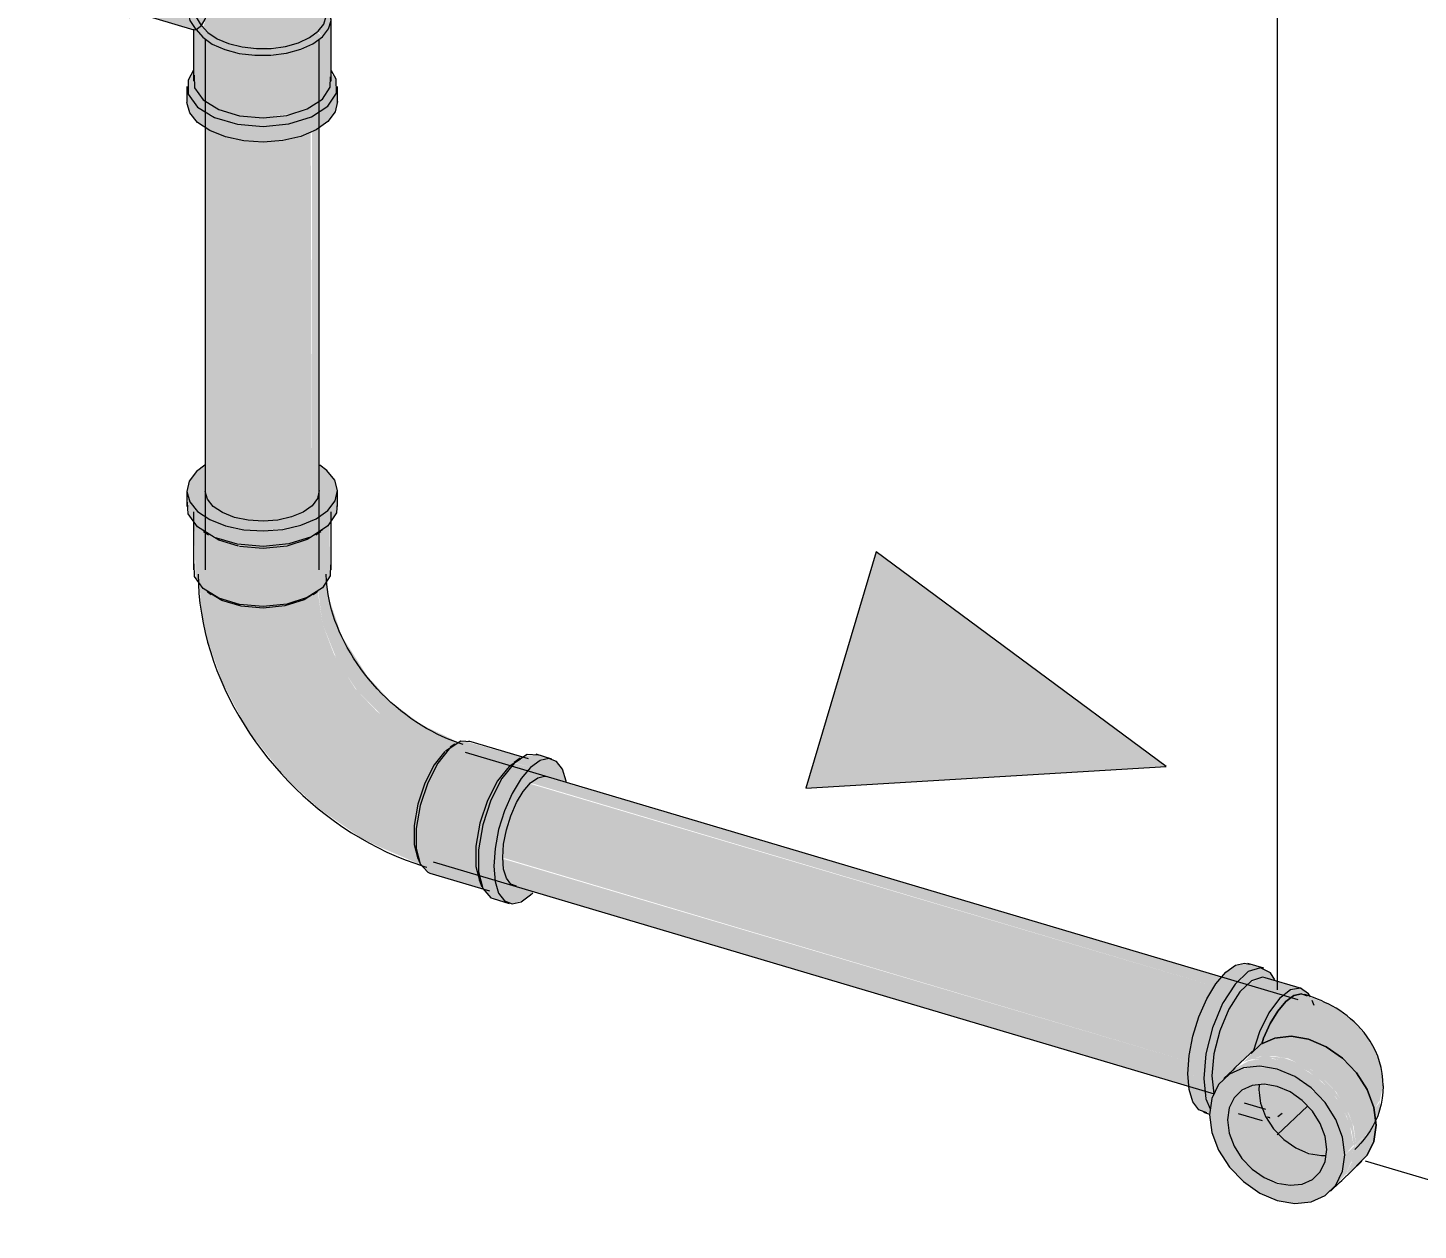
# Model space of a CAD drawing. Header units: metres. Extents: x -0.9 to 62, y -37.3 to 60.
# Drawn here: x 57.6388 to 57.9436, y -35.3133 to -35.0497 of the extents above; entities that cross this region are included whole.
import ezdxf

# ---------------------------------------------------------------- set-up
doc = ezdxf.new("R2010")
doc.units = ezdxf.units.M
for name, color, linetype, lineweight in [('A-ANNO-DIMS', 7, 'Continuous', 5), ('A-ANNO-DIMS-25', 7, 'Continuous', 5), ('P-PIPE', 7, 'Continuous', 5), ('P-PIPE-CNTR', 7, 'Continuous', 5), ('P-PIPE-IDEN', 7, 'Continuous', 5)]:
    doc.layers.add(name, color=color, linetype=linetype, lineweight=lineweight)
doc.styles.add('Arial_2', font='arial.ttf', dxfattribs={"height": 0.075})
doc.dimstyles.new('Diagonal_-_2_mm_Arial_-_PRETO', dxfattribs={"dimscale": 0.3048, "dimtxt": 0.076519, "dimasz": 0.246063, "dimexe": 0.19685, "dimexo": 0.123031, "dimgap": 0.04101, "dimtad": 1, "dimrnd": 0.01, "dimzin": 0, "dimdsep": 46, "dimtxsty": 'Arial_2', "dimblk1": 'OBLIQUE', "dimblk2": 'OBLIQUE', "dimsah": 1, "dimcen": 0.09, "dimdle": 0.19685, "dimazin": 0, "dimtfac": 1, "dimtdec": 4, "dimtix": 1, "dimtmove": 0, "dimatfit": 3, "dimfxl": 1, "dimtvp": 1, "dimtolj": 1, "dimtzin": 0, "dimarcsym": 2})

# ---------------------------------------------------------------- blocks, each defined once
blk = doc.blocks.new('Joelho 90 com Bucha de Latao - Agua Fria_Soldavel - MEP - Tigre - Standard-3699122-3D_DT_04')
at = {"layer": 'P-PIPE', "true_color": 0x009be6}
for points in [[(28.11292, -35.28002), (28.11347, -35.27445), (28.11522, -35.26806), (28.11773, -35.26257), (28.12026, -35.25888), (28.12267, -35.25659), (28.12538, -35.25573), (28.12182, -35.25471), (28.11979, -35.25523), (28.11774, -35.2567), (28.11526, -35.25978), (28.11283, -35.26428), (28.11117, -35.26871), (28.11028, -35.27208), (28.10955, -35.27732), (28.10943, -35.27899), (28.11083, -35.2794)], [(28.11292, -35.28002), (28.11472, -35.2794), (28.11557, -35.27303), (28.11685, -35.26858), (28.11918, -35.26361), (28.12123, -35.26063), (28.12393, -35.25842), (28.12579, -35.25783), (28.12831, -35.25834), (28.12759, -35.25686), (28.12538, -35.25573), (28.12255, -35.2567), (28.11961, -35.2596), (28.11642, -35.26518), (28.11441, -35.27073), (28.11339, -35.27499), (28.11294, -35.27977)], [(28.11736, -35.28019), (28.12376, -35.2741), (28.12596, -35.26817), (28.12813, -35.26438), (28.13034, -35.26185), (28.13234, -35.26054), (28.13413, -35.26024), (28.12572, -35.25785), (28.12291, -35.25904), (28.12053, -35.26147), (28.11781, -35.26626), (28.11604, -35.27114), (28.11514, -35.27494), (28.11472, -35.2794), (28.11657, -35.27995)], [(28.12376, -35.2741), (28.12584, -35.27192), (28.12704, -35.26898), (28.12865, -35.26603), (28.13004, -35.26416), (28.13183, -35.26247), (28.13324, -35.26172), (28.13441, -35.2615), (28.13609, -35.26185), (28.13589, -35.26143), (28.13413, -35.26024), (28.13162, -35.26085), (28.12906, -35.26313), (28.12699, -35.26609), (28.12472, -35.27114), (28.12405, -35.2732)], [(28.1503, -35.28681), (28.15154, -35.2847), (28.15226, -35.28145), (28.15154, -35.27697), (28.15024, -35.2734), (28.14791, -35.26996), (28.14571, -35.26755), (28.143, -35.26542), (28.14057, -35.26391), (28.13777, -35.26273), (28.13434, -35.26147), (28.13269, -35.26185), (28.13091, -35.26313), (28.12828, -35.26664), (28.1266, -35.26998), (28.12586, -35.27233), (28.12868, -35.27113), (28.13208, -35.27077), (28.13693, -35.27185), (28.14051, -35.27358), (28.14431, -35.27658), (28.14689, -35.27952), (28.14904, -35.28317), (28.15024, -35.28636)], [(28.1463, -35.29445), (28.15075, -35.29023), (28.14984, -35.28529), (28.1483, -35.28172), (28.1464, -35.27876), (28.14227, -35.27481), (28.13889, -35.27268), (28.13531, -35.27132), (28.13147, -35.27083), (28.12775, -35.27148), (28.12497, -35.27295), (28.12161, -35.27645), (28.12486, -35.27528), (28.12813, -35.27507), (28.13147, -35.27563), (28.13644, -35.27806), (28.13975, -35.28067), (28.14196, -35.28297), (28.14477, -35.28785), (28.1458, -35.29057), (28.14622, -35.29384)], [(28.14386, -35.29677), (28.14577, -35.29459), (28.14491, -35.28999), (28.14317, -35.28609), (28.14102, -35.28297), (28.13773, -35.27977), (28.13373, -35.27727), (28.13098, -35.2761), (28.12636, -35.27553), (28.1228, -35.27617), (28.11994, -35.27772), (28.11878, -35.27894), (28.12222, -35.27761), (28.1262, -35.27747), (28.12903, -35.27795), (28.13287, -35.27958), (28.13729, -35.28296), (28.1403, -35.28652), (28.14235, -35.29023), (28.14348, -35.29384), (28.14376, -35.296)], [(28.14581, -35.29491), (28.1463, -35.29445), (28.14552, -35.28983), (28.14383, -35.28589), (28.14147, -35.28246), (28.1384, -35.27943), (28.13482, -35.27706), (28.13036, -35.27545), (28.12657, -35.2751), (28.12353, -35.2756), (28.12356, -35.27582), (28.12813, -35.27562), (28.13208, -35.27656), (28.13591, -35.2785), (28.13889, -35.28074), (28.14196, -35.2842), (28.14431, -35.28841), (28.14539, -35.29168), (28.1458, -35.29478)], [(28.11423, -35.28771), (28.11419, -35.28606), (28.11342, -35.28448), (28.11292, -35.28002), (28.10943, -35.27899), (28.10992, -35.2831), (28.11067, -35.28529), (28.11186, -35.28687), (28.11419, -35.2877)], [(28.1144, -35.28648), (28.11483, -35.28409), (28.11514, -35.2831), (28.11472, -35.2794), (28.11292, -35.28002), (28.11374, -35.28513), (28.1144, -35.28648)], [(28.11518, -35.28338), (28.11673, -35.2808), (28.11736, -35.28019), (28.11472, -35.2794), (28.11517, -35.28336)], [(28.11812, -35.28911), (28.12501, -35.28258), (28.12518, -35.28139), (28.12336, -35.28166), (28.12079, -35.2831), (28.11932, -35.28479), (28.11844, -35.28684), (28.11823, -35.28831)], [(28.13185, -35.30343), (28.13448, -35.30315), (28.13674, -35.30214), (28.13874, -35.29992), (28.13961, -35.29788), (28.13956, -35.29681), (28.13874, -35.2969), (28.13591, -35.29642), (28.13309, -35.29522), (28.12958, -35.29245), (28.12813, -35.29091), (28.12647, -35.28831), (28.12523, -35.28425), (28.12475, -35.28283), (28.11812, -35.28911), (28.11849, -35.29197), (28.12015, -35.29574), (28.12159, -35.29784), (28.12415, -35.30031), (28.1262, -35.30175), (28.13022, -35.30315)], [(28.15057, -35.28885), (28.15154, -35.28642), (28.15154, -35.2847), (28.15139, -35.28535), (28.1503, -35.28681), (28.1505, -35.28837)], [(28.14431, -35.30106), (28.14876, -35.29685), (28.15037, -35.29289), (28.15075, -35.29023), (28.14629, -35.29454), (28.14557, -35.29849), (28.1444, -35.30088)], [(28.14187, -35.30338), (28.14414, -35.30088), (28.14537, -35.29803), (28.1458, -35.29493), (28.14386, -35.29677), (28.14309, -35.30088), (28.14198, -35.30315)], [(28.14383, -35.30153), (28.14467, -35.30035), (28.14581, -35.29791), (28.1462, -35.29455), (28.1458, -35.29503), (28.14531, -35.29849), (28.14385, -35.30148)]]:
    blk.add_hatch(color=142, dxfattribs=at).paths.add_polyline_path(points)
h = blk.add_hatch(color=142, dxfattribs=at)
h.paths.add_polyline_path([(28.13287, -35.30741), (28.13674, -35.30691), (28.13951, -35.30566), (28.14198, -35.30315), (28.14341, -35.29992), (28.14375, -35.29591), (28.14335, -35.29289), (28.14187, -35.28897), (28.13889, -35.28463), (28.13531, -35.28129), (28.13185, -35.27915), (28.12813, -35.2778), (28.12414, -35.27741), (28.12086, -35.27801), (28.11849, -35.2791), (28.11618, -35.28134), (28.11457, -35.28529), (28.11433, -35.28899), (28.11475, -35.29197), (28.11618, -35.29574), (28.119, -35.29991), (28.12275, -35.30343), (28.12519, -35.30513), (28.12903, -35.30676), (28.13185, -35.30724)])
h.paths.add_polyline_path([(28.13185, -35.30343), (28.12903, -35.30295), (28.12519, -35.30104), (28.12357, -35.29991), (28.12131, -35.29755), (28.11919, -35.29381), (28.11837, -35.29102), (28.11823, -35.28831), (28.11889, -35.28567), (28.12018, -35.28367), (28.12202, -35.28226), (28.12414, -35.2815), (28.12699, -35.28142), (28.12903, -35.28176), (28.13287, -35.28368), (28.13544, -35.28581), (28.13674, -35.28716), (28.13866, -35.29037), (28.1397, -35.29384), (28.13979, -35.29662), (28.13947, -35.29842), (28.13804, -35.30088), (28.13674, -35.30214), (28.13448, -35.30315)])
h = blk.add_hatch(color=142, dxfattribs=at)
h.paths.add_polyline_path([(28.14631, -35.29917), (28.14701, -35.29854), (28.14633, -35.29915)])
h.paths.add_polyline_path([(28.13874, -35.2969), (28.13979, -35.29662), (28.13988, -35.29521), (28.13956, -35.29275), (28.1379, -35.28897), (28.13597, -35.28636), (28.13448, -35.28481), (28.13062, -35.28244), (28.12813, -35.28161), (28.12518, -35.28139), (28.12501, -35.28258), (28.1258, -35.28655), (28.12699, -35.28912), (28.1282, -35.29102), (28.13116, -35.29386), (28.13401, -35.29561), (28.13711, -35.29662)])
at = {"layer": 'P-PIPE'}
for p, q in [((28.12607, -35.25585), (28.12258, -35.25481)), ((28.13434, -35.26029), (28.1264, -35.25793)), ((28.1371, -35.26403), (28.1367, -35.26295)), ((28.12422, -35.27349), (28.11977, -35.27771)), ((28.11928, -35.27817), (28.11733, -35.28002)), ((28.11977, -35.27771), (28.11928, -35.27817)), ((28.11472, -35.2794), (28.11517, -35.28336)), ((28.12509, -35.28134), (28.12501, -35.28258)), ((28.11289, -35.28741), (28.11421, -35.2878)), ((28.1205, -35.28769), (28.12574, -35.28924)), ((28.12916, -35.28831), (28.13009, -35.28762)), ((28.14317, -35.30238), (28.14761, -35.29816)), ((28.14072, -35.30469), (28.14268, -35.30284)), ((28.14268, -35.30284), (28.14317, -35.30238))]:
    blk.add_line(p, q, dxfattribs=at)
for points in [[(28.10943, -35.27899, 0), (28.10971, -35.27499, 0), (28.11054, -35.27073, 0), (28.11186, -35.26649, 0), (28.11358, -35.26257, 0), (28.11559, -35.25923, 0), (28.11774, -35.2567, 0), (28.11989, -35.25516, 0), (28.12189, -35.2547, 0), (28.12298, -35.25497, 0)], [(28.12854, -35.25839, 0), (28.12759, -35.25686, 0), (28.12538, -35.25573, 0), (28.12267, -35.25659, 0), (28.11979, -35.25933, 0), (28.11707, -35.26361, 0), (28.11486, -35.26892, 0), (28.11342, -35.27462, 0), (28.11292, -35.28002, 0)], [(28.1264, -35.25793, 0), (28.12579, -35.25783, 0), (28.12338, -35.25859, 0), (28.12082, -35.26102, 0), (28.11841, -35.26483, 0), (28.11645, -35.26954, 0), (28.11517, -35.27461, 0), (28.11472, -35.2794, 0)], [(28.13633, -35.26212, 0), (28.13589, -35.26143, 0), (28.13413, -35.26024, 0), (28.13194, -35.2606, 0), (28.12955, -35.26247, 0), (28.1272, -35.26564, 0), (28.12516, -35.26979, 0), (28.12374, -35.27409, 0)], [(28.13434, -35.26147, 0), (28.13269, -35.26185, 0), (28.13091, -35.26313, 0), (28.12914, -35.26522, 0), (28.12748, -35.26798, 0), (28.12606, -35.27121, 0), (28.12565, -35.27238, 0)], [(28.12565, -35.27238, 0), (28.12606, -35.27121, 0), (28.12748, -35.26798, 0), (28.12914, -35.26522, 0), (28.13091, -35.26313, 0), (28.13269, -35.26185, 0), (28.13434, -35.26147, 0), (28.13562, -35.26191, 0)], [(28.15227, -35.28165, 0), (28.15221, -35.28029, 0), (28.15206, -35.27895, 0), (28.15181, -35.27763, 0), (28.15148, -35.27636, 0), (28.15106, -35.27514, 0), (28.15057, -35.27397, 0), (28.15001, -35.27287, 0), (28.14941, -35.27183, 0), (28.14876, -35.27086, 0), (28.14808, -35.26995, 0), (28.14737, -35.2691, 0), (28.14663, -35.26832, 0), (28.14588, -35.26758, 0), (28.14512, -35.2669, 0), (28.14434, -35.26627, 0), (28.14355, -35.26569, 0), (28.14275, -35.26514, 0), (28.14195, -35.26463, 0), (28.14114, -35.26416, 0), (28.14032, -35.26373, 0), (28.1395, -35.26332, 0), (28.13868, -35.26294, 0), (28.13785, -35.26259, 0), (28.13702, -35.26227, 0), (28.13618, -35.26197, 0), (28.13534, -35.2617, 0), (28.13491, -35.26157, 0)], [(28.12329, -35.27451, 0), (28.12543, -35.27252, 0), (28.1285, -35.27114, 0), (28.13208, -35.27077, 0), (28.13591, -35.27142, 0), (28.13975, -35.27305, 0), (28.14333, -35.27555, 0), (28.1464, -35.27876, 0), (28.14876, -35.28244, 0), (28.15024, -35.28636, 0), (28.15075, -35.29023, 0)], [(28.15075, -35.29023, 0), (28.15024, -35.28636, 0), (28.14876, -35.28244, 0), (28.1464, -35.27876, 0), (28.14333, -35.27555, 0), (28.13975, -35.27305, 0), (28.13591, -35.27142, 0), (28.13208, -35.27077, 0), (28.1285, -35.27114, 0), (28.12543, -35.27252, 0)], [(28.14386, -35.29677, 0), (28.14335, -35.29289, 0), (28.14187, -35.28897, 0), (28.13951, -35.28529, 0), (28.13644, -35.28209, 0), (28.13287, -35.27958, 0), (28.12903, -35.27795, 0), (28.12519, -35.2773, 0), (28.12161, -35.27768, 0), (28.11854, -35.27905, 0), (28.11618, -35.28134, 0), (28.1147, -35.28437, 0), (28.11419, -35.28795, 0)], [(28.11358, -35.28752, 0), (28.11186, -35.28687, 0), (28.11054, -35.28513, 0), (28.10971, -35.28245, 0), (28.10943, -35.27899, 0)], [(28.11292, -35.28002, 0), (28.11342, -35.28448, 0), (28.11431, -35.28667, 0)], [(28.13993, -35.2956, 0), (28.13956, -35.29275, 0), (28.13847, -35.28987, 0), (28.13674, -35.28716, 0), (28.13448, -35.28481, 0), (28.13185, -35.28296, 0), (28.12903, -35.28176, 0), (28.1262, -35.28129, 0), (28.12357, -35.28156, 0), (28.12131, -35.28257, 0), (28.11958, -35.28425, 0), (28.11849, -35.28648, 0), (28.11812, -35.28911, 0)], [(28.12501, -35.28258, 0), (28.12538, -35.28543, 0), (28.12647, -35.28831, 0), (28.1282, -35.29102, 0), (28.13046, -35.29338, 0), (28.13309, -35.29522, 0), (28.13591, -35.29642, 0), (28.13874, -35.2969, 0), (28.1398, -35.29688, 0)], [(28.15227, -35.28165, 0), (28.15221, -35.28301, 0), (28.15206, -35.28435, 0), (28.15181, -35.28567, 0), (28.15148, -35.28694, 0), (28.15106, -35.28817, 0), (28.15057, -35.28933, 0), (28.15001, -35.29044, 0), (28.14941, -35.29147, 0), (28.14876, -35.29245, 0), (28.14808, -35.29335, 0), (28.14737, -35.2942, 0), (28.14663, -35.29499, 0), (28.14606, -35.29555, 0)], [(28.11419, -35.28795, 0), (28.1147, -35.29183, 0), (28.11618, -35.29574, 0), (28.11854, -35.29943, 0), (28.12161, -35.30263, 0), (28.12519, -35.30513, 0), (28.12903, -35.30676, 0), (28.13287, -35.30741, 0), (28.13644, -35.30704, 0), (28.13951, -35.30566, 0), (28.14187, -35.30338, 0), (28.14335, -35.30035, 0), (28.14386, -35.29677, 0)], [(28.11812, -35.28911, 0), (28.11849, -35.29197, 0), (28.11958, -35.29485, 0), (28.12131, -35.29755, 0), (28.12357, -35.29991, 0), (28.1262, -35.30175, 0), (28.12903, -35.30295, 0), (28.13185, -35.30343, 0), (28.13448, -35.30315, 0), (28.13674, -35.30214, 0), (28.13847, -35.30046, 0), (28.13956, -35.29823, 0), (28.13993, -35.2956, 0)], [(28.12745, -35.28868, 0), (28.12744, -35.28868, 0), (28.1274, -35.28866, 0), (28.12734, -35.28863, 0), (28.12725, -35.2886, 0), (28.12714, -35.28856, 0), (28.12701, -35.28851, 0), (28.12691, -35.28848, 0)], [(28.15075, -35.29023, 0), (28.15024, -35.29381, 0), (28.14876, -35.29685, 0), (28.1464, -35.29913, 0)], [(28.1464, -35.29913, 0), (28.14876, -35.29685, 0), (28.15024, -35.29381, 0), (28.15075, -35.29023, 0)]]:
    blk.add_polyline3d(points, dxfattribs=at)
blk = doc.blocks.new('AF_Soldavel_Curva 45_90 - Standard-3631512-3D_DT_04')
at = {"layer": 'P-PIPE', "true_color": 0x69503c}
for points in [[(27.90677, -35.15998), (27.91294, -35.15922), (27.91641, -35.15815), (27.91922, -35.15673), (27.92145, -35.15483), (27.92254, -35.15338), (27.92297, -35.15082), (27.92243, -35.14884), (27.92073, -35.14674), (27.91905, -35.14561), (27.91905, -35.15113), (27.91837, -35.15325), (27.91746, -35.15446), (27.91499, -35.15607), (27.91191, -35.15716), (27.90933, -35.15766), (27.90623, -35.15783), (27.90158, -35.15725), (27.89929, -35.15655), (27.897, -35.15542), (27.89529, -35.15397), (27.89444, -35.15271), (27.89405, -35.15131), (27.89405, -35.14559), (27.89172, -35.14752), (27.89056, -35.14907), (27.89005, -35.15134), (27.89067, -35.1536), (27.89265, -35.15589), (27.89606, -35.1579), (27.89929, -35.15903), (27.90416, -35.15982), (27.90675, -35.15998)], [(27.90677, -35.16337), (27.9132, -35.16255), (27.91757, -35.16109), (27.92095, -35.15889), (27.92095, -35.1555), (27.91746, -35.15772), (27.91416, -35.15894), (27.90933, -35.15978), (27.90629, -35.15995), (27.90084, -35.15936), (27.897, -35.15827), (27.89405, -35.15683), (27.89237, -35.1557), (27.89056, -35.15319), (27.89005, -35.15134), (27.89056, -35.15655), (27.89269, -35.15929), (27.897, -35.16166), (27.90249, -35.163), (27.90675, -35.16337)], [(27.92095, -35.15889), (27.92284, -35.15602), (27.92284, -35.15206), (27.92234, -35.15365), (27.92095, -35.1555), (27.92095, -35.15786)], [(27.90675, -35.17653), (27.91269, -35.17576), (27.91698, -35.17421), (27.91973, -35.17243), (27.91973, -35.15971), (27.91551, -35.16216), (27.91191, -35.16329), (27.9064, -35.16378), (27.90044, -35.16303), (27.89611, -35.16146), (27.89237, -35.15909), (27.89165, -35.15808), (27.89193, -35.17031), (27.89416, -35.17297), (27.89788, -35.17498), (27.90161, -35.17608), (27.90672, -35.17652)], [(27.91973, -35.17243), (27.92145, -35.1698), (27.92129, -35.15838), (27.92095, -35.15889), (27.91973, -35.15971), (27.91973, -35.17175)], [(27.90675, -35.16381), (27.91319, -35.16289), (27.91641, -35.16187), (27.91641, -35.16154), (27.91103, -35.16294), (27.90639, -35.16334), (27.90044, -35.16268), (27.89611, -35.1614), (27.89783, -35.16225), (27.90158, -35.16337), (27.90672, -35.16381)], [(27.94133, -35.23316), (27.94093, -35.23244), (27.94024, -35.23026), (27.93984, -35.2287), (27.93984, -35.22457), (27.94116, -35.21837), (27.94281, -35.21408), (27.9451, -35.2102), (27.94659, -35.20833), (27.93875, -35.20482), (27.93173, -35.19958), (27.92691, -35.19454), (27.92228, -35.18703), (27.91975, -35.18035), (27.91871, -35.17314), (27.91507, -35.17529), (27.9102, -35.17655), (27.90542, -35.17678), (27.90058, -35.17608), (27.89686, -35.17472), (27.89358, -35.17261), (27.8928, -35.17153), (27.89316, -35.17701), (27.89462, -35.18411), (27.89788, -35.19328), (27.90323, -35.20348), (27.91197, -35.21446), (27.91907, -35.22091), (27.92831, -35.22733), (27.9321, -35.22918), (27.9412, -35.2331)], [(27.94659, -35.20833), (27.94968, -35.20636), (27.94135, -35.20241), (27.93469, -35.19738), (27.92952, -35.19173), (27.92397, -35.183), (27.92143, -35.17549), (27.92052, -35.17122), (27.91916, -35.17279), (27.91881, -35.17314), (27.91975, -35.18035), (27.923, -35.18843), (27.92735, -35.19501), (27.93345, -35.20111), (27.9394, -35.20528), (27.94629, -35.20821)], [(27.90674, -35.17689), (27.91281, -35.17601), (27.91191, -35.17601), (27.90542, -35.17641), (27.90044, -35.17574), (27.90433, -35.17669), (27.90672, -35.17689)], [(27.94029, -35.22963), (27.94029, -35.22519), (27.94165, -35.2187), (27.94351, -35.21385), (27.9458, -35.20992), (27.94755, -35.20772), (27.94623, -35.20879), (27.94386, -35.21203), (27.94165, -35.2169), (27.94036, -35.22159), (27.93984, -35.22581), (27.94002, -35.22908), (27.94029, -35.22963)], [(27.95491, -35.23841), (27.95457, -35.23764), (27.95381, -35.23519), (27.95338, -35.23245), (27.95338, -35.22908), (27.95433, -35.22382), (27.95671, -35.21752), (27.95885, -35.21386), (27.96048, -35.21156), (27.94755, -35.20772), (27.9445, -35.21192), (27.94226, -35.21686), (27.94092, -35.22159), (27.94029, -35.22664), (27.94029, -35.22963), (27.94145, -35.23329), (27.94323, -35.23494), (27.95489, -35.23841)], [(27.96064, -35.21161), (27.9637, -35.20961), (27.95118, -35.20616), (27.95008, -35.2061), (27.94755, -35.20772), (27.96048, -35.21156)], [(27.95488, -35.23838), (27.95392, -35.23389), (27.95398, -35.22957), (27.95507, -35.22382), (27.95743, -35.21752), (27.95978, -35.2134), (27.96186, -35.21079), (27.96019, -35.21217), (27.95776, -35.21548), (27.95536, -35.22073), (27.95406, -35.22519), (27.95338, -35.23002), (27.95357, -35.23425), (27.95467, -35.23788)], [(27.96132, -35.24174), (27.95945, -35.24084), (27.95837, -35.23942), (27.9575, -35.23595), (27.95729, -35.23345), (27.95789, -35.2279), (27.95869, -35.2244), (27.96065, -35.21904), (27.96192, -35.21652), (27.96414, -35.21325), (27.96521, -35.21178), (27.9618, -35.21087), (27.95846, -35.2155), (27.95657, -35.2193), (27.95455, -35.22631), (27.95392, -35.2313), (27.95411, -35.23544), (27.95517, -35.23871), (27.95668, -35.2404), (27.96006, -35.24137)], [(27.96132, -35.24174), (27.96377, -35.24093), (27.96603, -35.23899), (27.96103, -35.23739), (27.96001, -35.23595), (27.9594, -35.23345), (27.95925, -35.2316), (27.95991, -35.22631), (27.96009, -35.22544), (27.96151, -35.22133), (27.96327, -35.21792), (27.96389, -35.21694), (27.96535, -35.21522), (27.96744, -35.21396), (27.96841, -35.21374), (27.97317, -35.21515), (27.97296, -35.21424), (27.97202, -35.21178), (27.97064, -35.21036), (27.96918, -35.20992), (27.96692, -35.2107), (27.96463, -35.21268), (27.96297, -35.21478), (27.96054, -35.2193), (27.95937, -35.22222), (27.95789, -35.2279), (27.95744, -35.2313), (27.95745, -35.23534), (27.9579, -35.23788), (27.95837, -35.23942), (27.96006, -35.24126), (27.96103, -35.24163)], [(27.96535, -35.21183), (27.96796, -35.2102), (27.96938, -35.20988), (27.96704, -35.20915), (27.96427, -35.20924), (27.96207, -35.21085), (27.96521, -35.21178)]]:
    blk.add_hatch(color=27, dxfattribs=at).paths.add_polyline_path(points)
at = {"layer": 'P-PIPE'}
for p, q in [((27.89397, -35.14555), (27.89215, -35.14694)), ((27.89005, -35.15122), (27.89005, -35.15461)), ((27.92305, -35.15461), (27.92305, -35.15122)), ((27.89145, -35.1558), (27.89145, -35.16851)), ((27.92165, -35.16851), (27.92165, -35.1558)), ((27.89369, -35.1601), (27.89478, -35.16082)), ((27.91832, -35.16082), (27.91941, -35.1601)), ((27.89451, -35.17335), (27.89536, -35.17394)), ((27.91774, -35.17394), (27.91859, -35.17335)), ((27.94882, -35.20687), (27.9467, -35.20823)), ((27.94879, -35.20673), (27.94775, -35.20741)), ((27.96494, -35.20993), (27.95186, -35.20604)), ((27.96316, -35.20999), (27.96064, -35.21161)), ((27.96307, -35.2098), (27.96175, -35.21071)), ((27.97005, -35.20999), (27.96656, -35.20895)), ((27.94055, -35.2316), (27.94106, -35.23275)), ((27.94325, -35.23499), (27.95634, -35.23888)), ((27.95408, -35.23649), (27.9547, -35.23797)), ((27.95716, -35.24059), (27.96065, -35.24162)), ((27.96535, -35.23979), (27.96584, -35.2393))]:
    blk.add_line(p, q, dxfattribs=at)
for points in [[(27.89215, -35.14694, 0), (27.89056, -35.14907, 0), (27.89005, -35.15134, 0), (27.89067, -35.1536, 0), (27.89237, -35.1557, 0), (27.89504, -35.1575, 0), (27.89849, -35.15887, 0), (27.90249, -35.15971, 0), (27.90677, -35.15998, 0), (27.91103, -35.15965, 0), (27.91499, -35.15875, 0), (27.91837, -35.15733, 0), (27.92095, -35.1555, 0)], [(27.92095, -35.1555, 0), (27.92254, -35.15338, 0), (27.92305, -35.15111, 0), (27.92243, -35.14884, 0), (27.92073, -35.14674, 0), (27.91915, -35.14557, 0)], [(27.91746, -35.15446, 0), (27.91551, -35.15585, 0), (27.91294, -35.15693, 0), (27.90995, -35.15761, 0), (27.90672, -35.15786, 0), (27.90348, -35.15765, 0), (27.90044, -35.15701, 0), (27.89783, -35.15598, 0), (27.89581, -35.15462, 0), (27.89452, -35.15302, 0), (27.89405, -35.15131, 0)], [(27.91905, -35.15113, 0), (27.91867, -35.15285, 0), (27.91746, -35.15446, 0)], [(27.92095, -35.15889, 0), (27.91732, -35.16125, 0), (27.9124, -35.1628, 0), (27.90677, -35.16337, 0), (27.90111, -35.16288, 0), (27.89611, -35.1614, 0), (27.89237, -35.15909, 0), (27.89034, -35.15624, 0), (27.89014, -35.15369, 0)], [(27.923, -35.15391, 0), (27.92284, -35.15602, 0), (27.92095, -35.15889, 0)], [(27.91973, -35.15971, 0), (27.91641, -35.16187, 0), (27.91191, -35.16329, 0), (27.90675, -35.16381, 0), (27.90158, -35.16337, 0)], [(27.90133, -35.16332, 0), (27.897, -35.16201, 0), (27.89358, -35.1599, 0)], [(27.91973, -35.17243, 0), (27.91641, -35.17458, 0), (27.91191, -35.17601, 0), (27.90675, -35.17653, 0), (27.90158, -35.17608, 0), (27.897, -35.17472, 0), (27.89358, -35.17261, 0), (27.89172, -35.17, 0), (27.89165, -35.16722, 0)], [(27.92151, -35.1674, 0), (27.92145, -35.1698, 0), (27.91973, -35.17243, 0)], [(27.89251, -35.16944, 0), (27.89256, -35.17158, 0), (27.89268, -35.17371, 0), (27.8929, -35.17585, 0), (27.8932, -35.17798, 0), (27.89357, -35.18011, 0), (27.89403, -35.18223, 0), (27.89456, -35.18434, 0), (27.89517, -35.18643, 0), (27.89586, -35.18851, 0), (27.89661, -35.19057, 0), (27.89744, -35.19261, 0), (27.89833, -35.19464, 0), (27.89929, -35.19663, 0), (27.90032, -35.1986, 0), (27.90141, -35.20054, 0), (27.90257, -35.20245, 0), (27.90378, -35.20433, 0), (27.90505, -35.20618, 0), (27.90638, -35.20799, 0), (27.90776, -35.20976, 0), (27.9092, -35.21149, 0), (27.91069, -35.21317, 0), (27.91223, -35.21482, 0), (27.91382, -35.21641, 0), (27.91545, -35.21796, 0), (27.91712, -35.21946, 0), (27.91884, -35.22091, 0), (27.9206, -35.2223, 0), (27.9224, -35.22363, 0), (27.92423, -35.22491, 0), (27.9261, -35.22613, 0), (27.928, -35.22729, 0), (27.92993, -35.22838, 0), (27.93188, -35.22941, 0), (27.93387, -35.23037, 0), (27.93588, -35.23127, 0), (27.93791, -35.23209, 0), (27.93996, -35.23284, 0), (27.94203, -35.23352, 0), (27.94259, -35.23369, 0)], [(27.95059, -35.20677, 0), (27.94946, -35.20642, 0), (27.94832, -35.20601, 0), (27.94717, -35.20556, 0), (27.94602, -35.20505, 0), (27.94486, -35.2045, 0), (27.9437, -35.20391, 0), (27.94254, -35.20326, 0), (27.94139, -35.20257, 0), (27.94024, -35.20184, 0), (27.93911, -35.20107, 0), (27.93799, -35.20025, 0), (27.93689, -35.19939, 0), (27.93581, -35.1985, 0), (27.93475, -35.19756, 0), (27.93372, -35.1966, 0), (27.93271, -35.1956, 0), (27.93173, -35.19457, 0), (27.93078, -35.19351, 0), (27.92987, -35.19243, 0), (27.92899, -35.19133, 0), (27.92815, -35.1902, 0), (27.92735, -35.18906, 0), (27.92658, -35.1879, 0), (27.92586, -35.18673, 0), (27.92519, -35.18555, 0), (27.92456, -35.18436, 0), (27.92397, -35.18317, 0), (27.92343, -35.18198, 0), (27.92294, -35.18079, 0), (27.92249, -35.17961, 0), (27.92209, -35.17844, 0), (27.92174, -35.17728, 0), (27.92144, -35.17613, 0), (27.92119, -35.175, 0), (27.92098, -35.17389, 0), (27.92082, -35.1728, 0), (27.9207, -35.17174, 0), (27.92062, -35.17071, 0), (27.92059, -35.16971, 0), (27.92059, -35.16944, 0)], [(27.9188, -35.17308, 0), (27.91572, -35.17509, 0), (27.91153, -35.17641, 0), (27.90674, -35.17689, 0), (27.90193, -35.17648, 0), (27.89767, -35.17521, 0), (27.89449, -35.17325, 0)], [(27.94659, -35.20833, 0), (27.94425, -35.21127, 0), (27.94218, -35.2153, 0), (27.94065, -35.21991, 0), (27.93984, -35.22457, 0), (27.93984, -35.2287, 0), (27.94065, -35.23181, 0)], [(27.94755, -35.20772, 0), (27.94503, -35.21089, 0), (27.94281, -35.21521, 0), (27.94116, -35.22018, 0), (27.94029, -35.22519, 0), (27.94029, -35.22963, 0), (27.94116, -35.23297, 0), (27.94281, -35.23482, 0), (27.94325, -35.23499, 0)], [(27.95229, -35.20622, 0), (27.95008, -35.2061, 0), (27.94755, -35.20772, 0)], [(27.96186, -35.21079, 0), (27.9591, -35.21425, 0), (27.95668, -35.21897, 0), (27.95488, -35.2244, 0), (27.95392, -35.22987, 0), (27.95392, -35.23473, 0), (27.95488, -35.23838, 0), (27.95668, -35.2404, 0), (27.95716, -35.24059, 0)], [(27.96704, -35.20915, 0), (27.96462, -35.20902, 0), (27.96186, -35.21079, 0)], [(27.97319, -35.21512, 0), (27.97314, -35.21481, 0), (27.97233, -35.2122, 0), (27.97105, -35.21052, 0), (27.96938, -35.20988, 0), (27.96744, -35.21032, 0), (27.96535, -35.21183, 0)], [(27.96064, -35.21161, 0), (27.95812, -35.21478, 0), (27.9559, -35.2191, 0), (27.95425, -35.22407, 0), (27.95338, -35.22908, 0), (27.95338, -35.23352, 0), (27.95425, -35.23686, 0)], [(27.96535, -35.21183, 0), (27.96327, -35.21428, 0), (27.96132, -35.21752, 0), (27.95965, -35.22133, 0), (27.95837, -35.22544, 0), (27.95757, -35.22957, 0), (27.95729, -35.23345, 0), (27.95757, -35.23681, 0), (27.95837, -35.23942, 0), (27.95965, -35.2411, 0), (27.96132, -35.24174, 0), (27.96327, -35.24129, 0), (27.96535, -35.23979, 0)], [(27.96535, -35.21522, 0), (27.96693, -35.21408, 0), (27.96841, -35.21374, 0), (27.96891, -35.21383, 0)], [(27.9623, -35.23788, 0), (27.96103, -35.23739, 0), (27.96006, -35.23612, 0), (27.95945, -35.23414, 0), (27.95925, -35.2316, 0), (27.95945, -35.22866, 0), (27.96006, -35.22553, 0), (27.96103, -35.22241, 0), (27.9623, -35.21953, 0), (27.96377, -35.21708, 0), (27.96535, -35.21522, 0)]]:
    blk.add_polyline3d(points, dxfattribs=at)
blk = doc.blocks.new('Te_Reducao - Agua Fria_Soldavel - MEP - Tigre - Standard-2488-3D_DT_04')
at = {"layer": 'P-PIPE', "true_color": 0x69503c}
for points in [[(27.90677, -35.02049), (27.91294, -35.01973), (27.91641, -35.01867), (27.91905, -35.01736), (27.92146, -35.01534), (27.92254, -35.01389), (27.92305, -35.01162), (27.92243, -35.00935), (27.92059, -35.00716), (27.91905, -35.00612), (27.91905, -35.01164), (27.91827, -35.01389), (27.91733, -35.01507), (27.91499, -35.01658), (27.91185, -35.01769), (27.90843, -35.01824), (27.9049, -35.01826), (27.90157, -35.01776), (27.89928, -35.01706), (27.89695, -35.0159), (27.89529, -35.01448), (27.89452, -35.01353), (27.89405, -35.01182), (27.89405, -35.0061), (27.8921, -35.00753), (27.89056, -35.00958), (27.89005, -35.01185), (27.89067, -35.01411), (27.89237, -35.01621), (27.89586, -35.01834), (27.89928, -35.01955), (27.90416, -35.02033), (27.90675, -35.02049)], [(27.90677, -35.02388), (27.9131, -35.02309), (27.91807, -35.02127), (27.92095, -35.0194), (27.92095, -35.01601), (27.91733, -35.01828), (27.91416, -35.01945), (27.90933, -35.0203), (27.9049, -35.02038), (27.90135, -35.01998), (27.89695, -35.01877), (27.89405, -35.01734), (27.8921, -35.01587), (27.89051, -35.01353), (27.89005, -35.01185), (27.89056, -35.01706), (27.89282, -35.01988), (27.89703, -35.02218), (27.90249, -35.02351), (27.90677, -35.02388)], [(27.92095, -35.0194), (27.92284, -35.01653), (27.92284, -35.01258), (27.92254, -35.01389), (27.92095, -35.01601), (27.92095, -35.01891)], [(27.88212, -35.0176), (27.88488, -35.01583), (27.88686, -35.01583), (27.88212, -35.01474), (27.88072, -35.01506), (27.87867, -35.01658), (27.88188, -35.01753)], [(27.88334, -35.01915), (27.88586, -35.01753), (27.88863, -35.01745), (27.88697, -35.01594), (27.88468, -35.01596), (27.88212, -35.0176), (27.88316, -35.01892)], [(27.87694, -35.04721), (27.87509, -35.045), (27.87418, -35.04086), (27.87422, -35.03646), (27.87548, -35.03018), (27.8776, -35.0245), (27.88007, -35.02017), (27.88188, -35.01753), (27.87863, -35.01657), (27.87638, -35.01929), (27.87393, -35.02378), (27.87217, -35.0285), (27.87135, -35.03169), (27.87068, -35.03661), (27.87072, -35.04008), (27.87084, -35.04155), (27.87165, -35.04416), (27.87293, -35.04584), (27.87678, -35.04716)], [(27.87936, -35.04734), (27.87996, -35.04666), (27.87856, -35.0462), (27.87695, -35.0444), (27.87608, -35.04088), (27.87608, -35.03661), (27.87715, -35.03102), (27.8794, -35.02509), (27.88082, -35.02232), (27.88334, -35.01915), (27.88212, -35.0176), (27.87872, -35.02231), (27.87642, -35.02736), (27.87506, -35.03169), (27.87418, -35.03819), (27.87437, -35.04226), (27.87532, -35.0454), (27.87695, -35.04721), (27.8786, -35.0473)], [(27.89154, -35.05014), (27.89209, -35.05005), (27.89078, -35.04809), (27.8901, -35.04399), (27.89037, -35.03935), (27.89135, -35.03476), (27.89208, -35.03224), (27.89152, -35.02768), (27.89136, -35.02154), (27.8832, -35.01933), (27.88025, -35.02343), (27.87806, -35.02827), (27.87694, -35.0317), (27.87608, -35.0374), (27.87625, -35.04172), (27.87695, -35.0444), (27.8786, -35.04625), (27.89124, -35.05005)], [(27.9049, -35.03792), (27.90995, -35.03771), (27.9119, -35.03745), (27.91499, -35.0366), (27.91867, -35.03464), (27.91973, -35.03387), (27.91973, -35.02023), (27.91551, -35.02267), (27.91185, -35.02381), (27.90672, -35.02432), (27.90044, -35.02354), (27.89611, -35.02197), (27.89205, -35.01915), (27.8916, -35.01896), (27.89172, -35.03025), (27.89232, -35.03254), (27.8936, -35.03405), (27.89614, -35.03571), (27.90001, -35.03712), (27.90348, -35.03775), (27.90416, -35.03783)], [(27.91973, -35.03387), (27.92119, -35.03176), (27.92163, -35.02978), (27.92143, -35.01867), (27.92055, -35.01966), (27.91973, -35.02023), (27.91973, -35.03201)], [(27.90675, -35.02433), (27.91299, -35.02346), (27.91641, -35.02238), (27.91641, -35.02205), (27.91103, -35.02345), (27.90672, -35.02388), (27.90044, -35.02319), (27.89611, -35.02191), (27.89788, -35.02278), (27.90157, -35.02388), (27.90672, -35.02432)], [(27.89209, -35.05005), (27.89325, -35.04921), (27.892, -35.04667), (27.89156, -35.04342), (27.89183, -35.03935), (27.89276, -35.03503), (27.89317, -35.03358), (27.89207, -35.03232), (27.89054, -35.03828), (27.8901, -35.04273), (27.89038, -35.04625), (27.89085, -35.04818), (27.89181, -35.04963)], [(27.89325, -35.04921), (27.89464, -35.04602), (27.89487, -35.04451), (27.89497, -35.04241), (27.89421, -35.03754), (27.89317, -35.03358), (27.89183, -35.03935), (27.89156, -35.0426), (27.89181, -35.04575), (27.89258, -35.04809), (27.89267, -35.04824)], [(27.90724, -35.04629), (27.91266, -35.0455), (27.91551, -35.04451), (27.91746, -35.04346), (27.9188, -35.04249), (27.91867, -35.03464), (27.91641, -35.03615), (27.91297, -35.03746), (27.90995, -35.03807), (27.90672, -35.03829), (27.90348, -35.03811), (27.90001, -35.03743), (27.89755, -35.03655), (27.89548, -35.03539), (27.89349, -35.03431), (27.89484, -35.04111), (27.89503, -35.04311), (27.89741, -35.04451), (27.90135, -35.04572), (27.90527, -35.04621), (27.90699, -35.04628)], [(27.9188, -35.04249), (27.92013, -35.04075), (27.92059, -35.03882), (27.9205, -35.03288), (27.91973, -35.03387), (27.9188, -35.03455), (27.9188, -35.04082)], [(27.90527, -35.03831), (27.91073, -35.03796), (27.91297, -35.03746), (27.91542, -35.0366), (27.91447, -35.03674), (27.90995, -35.03771), (27.90672, -35.03791), (27.90348, -35.03775), (27.8998, -35.03706), (27.89665, -35.03593), (27.90157, -35.03782), (27.90416, -35.03818), (27.9049, -35.03827)], [(27.9188, -35.05046), (27.92013, -35.04861), (27.92058, -35.04622), (27.92048, -35.03935), (27.92004, -35.04086), (27.9188, -35.04249), (27.9188, -35.04888)], [(27.90527, -35.05424), (27.91073, -35.05389), (27.91294, -35.0534), (27.91551, -35.05249), (27.91766, -35.0513), (27.9188, -35.05046), (27.91867, -35.04259), (27.91551, -35.04451), (27.91266, -35.0455), (27.90958, -35.04607), (27.90527, -35.04621), (27.90211, -35.04586), (27.89918, -35.04513), (27.89624, -35.04382), (27.895, -35.04342), (27.89436, -35.04682), (27.89363, -35.04963), (27.89529, -35.05119), (27.89783, -35.05259), (27.90055, -35.0535), (27.90416, -35.05412), (27.9049, -35.0542)], [(27.91973, -35.05166), (27.92108, -35.04994), (27.92156, -35.04757), (27.92138, -35.04622), (27.92058, -35.04525), (27.92029, -35.04809), (27.91973, -35.04928), (27.91885, -35.05052), (27.9191, -35.05085)], [(27.9049, -35.05572), (27.91042, -35.05544), (27.91294, -35.05496), (27.91641, -35.05375), (27.91868, -35.05243), (27.91973, -35.05166), (27.91858, -35.05062), (27.91641, -35.05208), (27.91294, -35.0534), (27.90982, -35.05401), (27.90633, -35.05422), (27.90348, -35.05404), (27.90036, -35.05345), (27.8976, -35.0525), (27.8956, -35.0514), (27.89401, -35.05005), (27.89325, -35.04921), (27.89216, -35.05014), (27.8941, -35.0522), (27.89587, -35.05339), (27.89929, -35.05472), (27.90348, -35.05554), (27.90416, -35.05563)], [(27.91973, -35.06531), (27.92145, -35.06268), (27.92145, -35.04869), (27.92108, -35.04994), (27.91973, -35.05166), (27.91973, -35.05876)], [(27.90675, -35.06941), (27.91294, -35.06856), (27.91727, -35.0669), (27.91973, -35.06531), (27.91973, -35.05166), (27.91641, -35.05375), (27.91416, -35.05462), (27.90995, -35.0555), (27.90672, -35.05571), (27.90348, -35.05554), (27.90044, -35.05503), (27.89754, -35.05412), (27.89444, -35.05244), (27.89349, -35.05177), (27.89209, -35.05005), (27.89154, -35.05014), (27.89172, -35.06289), (27.89405, -35.06578), (27.89783, -35.06785), (27.90158, -35.06896), (27.90672, -35.0694)], [(27.90677, -35.07134), (27.91294, -35.0706), (27.91766, -35.06899), (27.92095, -35.06686), (27.91973, -35.06531), (27.91551, -35.06775), (27.91185, -35.06889), (27.90672, -35.0694), (27.90021, -35.06855), (27.89611, -35.06705), (27.89349, -35.06537), (27.89171, -35.06269), (27.89136, -35.05951), (27.89027, -35.06117), (27.89034, -35.06421), (27.89237, -35.06706), (27.897, -35.06962), (27.90249, -35.07097), (27.90677, -35.07134)], [(27.92095, -35.06686), (27.92284, -35.06399), (27.92276, -35.06094), (27.92149, -35.05965), (27.92145, -35.06268), (27.91973, -35.06531)], [(27.90677, -35.07473), (27.91294, -35.07396), (27.91641, -35.0729), (27.91905, -35.0716), (27.92095, -35.07025), (27.92095, -35.06686), (27.91641, -35.0695), (27.91103, -35.07091), (27.90652, -35.07131), (27.90016, -35.07056), (27.89529, -35.06885), (27.89201, -35.06654), (27.89034, -35.06419), (27.89012, -35.06442), (27.89005, -35.06608), (27.89085, -35.06856), (27.89237, -35.07045), (27.89581, -35.07255), (27.90009, -35.07395), (27.90416, -35.07456), (27.90675, -35.07472)], [(27.92095, -35.07025), (27.92254, -35.06812), (27.92299, -35.06531), (27.92284, -35.06399), (27.92095, -35.06686), (27.92095, -35.06921)]]:
    blk.add_hatch(color=27, dxfattribs=at).paths.add_polyline_path(points)
h = blk.add_hatch(color=27, dxfattribs=at)
h.paths.add_polyline_path([(27.89157, -35.0216), (27.89136, -35.01861), (27.88697, -35.01759), (27.88575, -35.0176), (27.8835, -35.0192), (27.89154, -35.02159)])
h.paths.add_polyline_path([(27.89405, -35.0207), (27.89378, -35.02047), (27.8939, -35.02061)])
at = {"layer": 'P-PIPE'}
for p, q in [((27.894, -35.00605), (27.89215, -35.00745)), ((27.89005, -35.01173), (27.89005, -35.01512)), ((27.92305, -35.01512), (27.92305, -35.01173)), ((27.88682, -35.01577), (27.88333, -35.01473)), ((27.89145, -35.01631), (27.89145, -35.02768)), ((27.92165, -35.02995), (27.92165, -35.01631)), ((27.89172, -35.01869), (27.88764, -35.01748)), ((27.8899, -35.01987), (27.88929, -35.01839)), ((27.89369, -35.02061), (27.89478, -35.02133)), ((27.91832, -35.02133), (27.91941, -35.02061)), ((27.92059, -35.03885), (27.92059, -35.03088)), ((27.91857, -35.03474), (27.91774, -35.03538)), ((27.89451, -35.03479), (27.89536, -35.03538)), ((27.91774, -35.03538), (27.91859, -35.03479)), ((27.92059, -35.04681), (27.92059, -35.03885)), ((27.87393, -35.04636), (27.87742, -35.0474)), ((27.87904, -35.04642), (27.89155, -35.05014)), ((27.88091, -35.04656), (27.88223, -35.04565)), ((27.92165, -35.06139), (27.92165, -35.04775)), ((27.89145, -35.05001), (27.89145, -35.06139)), ((27.89154, -35.05014), (27.89209, -35.05005)), ((27.89005, -35.06258), (27.89005, -35.06597)), ((27.92305, -35.06597), (27.92305, -35.06258))]:
    blk.add_line(p, q, dxfattribs=at)
for points in [[(27.92095, -35.01601, 0), (27.92254, -35.01389, 0), (27.92305, -35.01162, 0), (27.92243, -35.00935, 0), (27.92073, -35.00725, 0), (27.91915, -35.00608, 0)], [(27.89215, -35.00745, 0), (27.89056, -35.00958, 0), (27.89005, -35.01185, 0), (27.89067, -35.01411, 0), (27.89237, -35.01621, 0), (27.89504, -35.01801, 0), (27.89849, -35.01938, 0), (27.90249, -35.02022, 0), (27.90677, -35.02049, 0), (27.91103, -35.02016, 0), (27.91499, -35.01926, 0), (27.91837, -35.01785, 0), (27.92095, -35.01601, 0)], [(27.91746, -35.01497, 0), (27.91551, -35.01636, 0), (27.91294, -35.01744, 0), (27.90995, -35.01812, 0), (27.90672, -35.01837, 0), (27.90348, -35.01817, 0), (27.90044, -35.01752, 0), (27.89783, -35.01649, 0), (27.89581, -35.01513, 0), (27.89452, -35.01353, 0), (27.89405, -35.01182, 0)], [(27.91905, -35.01164, 0), (27.91867, -35.01337, 0), (27.91746, -35.01497, 0)], [(27.87863, -35.01657, 0), (27.88072, -35.01506, 0), (27.88266, -35.01462, 0), (27.88368, -35.01486, 0)], [(27.88212, -35.0176, 0), (27.88488, -35.01583, 0), (27.8873, -35.01596, 0), (27.88908, -35.01792, 0)], [(27.92095, -35.0194, 0), (27.91733, -35.02176, 0), (27.9124, -35.02331, 0), (27.90677, -35.02388, 0), (27.90112, -35.02339, 0), (27.89611, -35.02191, 0), (27.89237, -35.0196, 0), (27.89034, -35.01676, 0), (27.89014, -35.0142, 0)], [(27.923, -35.01442, 0), (27.92284, -35.01653, 0), (27.92095, -35.0194, 0)], [(27.8746, -35.04648, 0), (27.87293, -35.04584, 0), (27.87165, -35.04416, 0), (27.87084, -35.04155, 0), (27.87057, -35.03819, 0), (27.87084, -35.03431, 0), (27.87165, -35.03018, 0), (27.87293, -35.02607, 0), (27.8746, -35.02226, 0), (27.87654, -35.01902, 0), (27.87863, -35.01657, 0)], [(27.88047, -35.04684, 0), (27.87936, -35.04734, 0), (27.87694, -35.04721, 0), (27.87514, -35.0452, 0), (27.87418, -35.04154, 0), (27.87418, -35.03669, 0), (27.87514, -35.03122, 0), (27.87694, -35.02579, 0), (27.87936, -35.02106, 0), (27.88212, -35.0176, 0)], [(27.87904, -35.04642, 0), (27.8786, -35.04625, 0), (27.87695, -35.0444, 0), (27.87608, -35.04106, 0), (27.87608, -35.03661, 0), (27.87695, -35.03161, 0), (27.8786, -35.02664, 0), (27.88082, -35.02232, 0), (27.88334, -35.01915, 0)], [(27.88334, -35.01915, 0), (27.88586, -35.01753, 0), (27.88808, -35.01765, 0)], [(27.90133, -35.02383, 0), (27.897, -35.02252, 0), (27.89357, -35.02041, 0)], [(27.91973, -35.02023, 0), (27.91641, -35.02238, 0), (27.9119, -35.02381, 0), (27.90675, -35.02433, 0), (27.90157, -35.02388, 0)], [(27.89209, -35.03226, 0), (27.89154, -35.02931, 0), (27.89151, -35.0265, 0)], [(27.92165, -35.02995, 0), (27.92164, -35.03029, 0), (27.92108, -35.03214, 0), (27.91973, -35.03387, 0)], [(27.89209, -35.05005, 0), (27.89078, -35.04809, 0), (27.8901, -35.045, 0), (27.8901, -35.04108, 0), (27.89078, -35.03669, 0), (27.89209, -35.03226, 0)], [(27.89325, -35.04921, 0), (27.89214, -35.04736, 0), (27.89156, -35.04458, 0), (27.89156, -35.04111, 0), (27.89214, -35.03723, 0), (27.89315, -35.03358, 0)], [(27.91973, -35.03387, 0), (27.91766, -35.03538, 0), (27.91499, -35.0366, 0), (27.91185, -35.03746, 0), (27.90843, -35.03791, 0), (27.9049, -35.03792, 0), (27.90147, -35.0375, 0), (27.89831, -35.03667, 0), (27.8956, -35.03547, 0), (27.89349, -35.03397, 0), (27.89209, -35.03226, 0)], [(27.89503, -35.04311, 0), (27.89473, -35.03999, 0), (27.89402, -35.03666, 0), (27.89339, -35.03384, 0)], [(27.91691, -35.03591, 0), (27.91447, -35.03704, 0), (27.91162, -35.03784, 0), (27.90849, -35.03827, 0), (27.90527, -35.03831, 0), (27.90211, -35.03795, 0), (27.89918, -35.03723, 0), (27.89665, -35.03617, 0), (27.89464, -35.03483, 0)], [(27.89325, -35.04921, 0), (27.89402, -35.04777, 0), (27.89473, -35.04575, 0), (27.89503, -35.04311, 0)], [(27.9188, -35.05046, 0), (27.92004, -35.04888, 0), (27.92057, -35.04718, 0), (27.92059, -35.04682, 0)], [(27.91973, -35.05166, 0), (27.92108, -35.04994, 0), (27.92164, -35.04809, 0), (27.92138, -35.04622, 0), (27.92065, -35.04488, 0)], [(27.89209, -35.05005, 0), (27.89267, -35.04963, 0), (27.89325, -35.04921, 0)], [(27.89325, -35.04921, 0), (27.89464, -35.05076, 0), (27.89665, -35.0521, 0), (27.89918, -35.05316, 0), (27.90211, -35.05389, 0), (27.90527, -35.05424, 0), (27.90849, -35.0542, 0), (27.91162, -35.05377, 0), (27.91447, -35.05297, 0), (27.91691, -35.05185, 0), (27.9188, -35.05046, 0)], [(27.89209, -35.05005, 0), (27.89349, -35.05177, 0), (27.8956, -35.05327, 0), (27.89831, -35.05446, 0), (27.90147, -35.0553, 0), (27.9049, -35.05572, 0), (27.90843, -35.0557, 0), (27.91185, -35.05525, 0), (27.91499, -35.0544, 0), (27.91766, -35.05318, 0), (27.91973, -35.05166, 0)], [(27.89148, -35.05901, 0), (27.89027, -35.06117, 0), (27.89034, -35.06421, 0), (27.89237, -35.06706, 0), (27.89611, -35.06936, 0), (27.90112, -35.07085, 0), (27.90677, -35.07134, 0), (27.9124, -35.07077, 0), (27.91733, -35.06921, 0), (27.92095, -35.06686, 0)], [(27.92095, -35.06686, 0), (27.92284, -35.06399, 0), (27.92276, -35.06094, 0), (27.92172, -35.05913, 0)], [(27.89165, -35.0601, 0), (27.89172, -35.06289, 0), (27.89358, -35.06549, 0), (27.897, -35.0676, 0), (27.90158, -35.06896, 0), (27.90675, -35.06941, 0), (27.91191, -35.06889, 0), (27.91641, -35.06746, 0), (27.91973, -35.06531, 0)], [(27.91973, -35.06531, 0), (27.92145, -35.06268, 0), (27.92154, -35.06044, 0)], [(27.92095, -35.07025, 0), (27.91837, -35.07208, 0), (27.91499, -35.07349, 0), (27.91103, -35.0744, 0), (27.90677, -35.07473, 0), (27.90249, -35.07446, 0), (27.89849, -35.07361, 0), (27.89504, -35.07224, 0), (27.89237, -35.07045, 0), (27.89067, -35.06834, 0), (27.89005, -35.06608, 0)], [(27.92305, -35.06585, 0), (27.92254, -35.06812, 0), (27.92095, -35.07025, 0)]]:
    blk.add_polyline3d(points, dxfattribs=at)
blk = doc.blocks.new('DIMBLOCK37-3D_DT_04')
at = {"layer": 'A-ANNO-DIMS-25'}
for p, q in [((57.67587, -34.38783), (57.67587, -34.33698)), ((57.67587, -34.38783), (57.96506, -34.4738)), ((57.67587, -34.38783), (57.67587, -34.61019)), ((57.91271, -34.45824), (57.91271, -34.40739)), ((57.91271, -34.45824), (57.91271, -35.26058))]:
    blk.add_line(p, q, dxfattribs=at)
at = {"layer": 'A-ANNO-DIMS-25', "lineweight": 20}
for p, q in [((57.67587, -34.38783), (57.70859, -34.36578)), ((57.67587, -34.38783), (57.64315, -34.40988)), ((57.91271, -34.45824), (57.94543, -34.43619)), ((57.91271, -34.45824), (57.87998, -34.48029))]:
    blk.add_line(p, q, dxfattribs=at)
at = {"layer": 'A-ANNO-DIMS-25', "color": 0, "insert": (57.72499, -34.29026), "char_height": 0.075, "width": 0.2429787, "attachment_point": 1, "rotation": 343.4434, "line_spacing_factor": 0.941778, "style": 'Arial_2'}
blk.add_mtext('0,27', dxfattribs=at)
blk = doc.blocks.new('_Oblique')
at = {"color": 0, "linetype": 'ByBlock', "lineweight": -2}
blk.add_line((-0.5, -0.5), (0.5, 0.5), dxfattribs=at)
blk = doc.blocks.new('Anotacao_Tuboseta - Fluxo 1-2612753-3D_DT_04')
at = {"layer": 'P-PIPE-IDEN'}
blk.add_hatch(color=256, dxfattribs=at).paths.add_polyline_path([(27.82149, -32.79288), (27.83691, -32.74103), (27.90044, -32.78813)])
for p, q in [((27.83691, -32.74103), (27.82149, -32.79288)), ((27.90044, -32.78813), (27.83691, -32.74103)), ((27.82149, -32.79288), (27.90044, -32.78813))]:
    blk.add_line(p, q, dxfattribs=at)
blk = doc.blocks.new('DIMBLOCK38-3D_DT_04')
at = {"layer": 'A-ANNO-DIMS-25'}
for p, q in [((58.19489, -35.37625), (57.93208, -35.29812)), ((58.19489, -35.3254), (58.19489, -36.35922)), ((58.19489, -35.37625), (58.24725, -35.39181)), ((58.19489, -36.30838), (58.14254, -36.29281)), ((58.19489, -36.30838), (58.20845, -36.31241))]:
    blk.add_line(p, q, dxfattribs=at)
at = {"layer": 'A-ANNO-DIMS-25', "lineweight": 20}
for p, q in [((58.19489, -35.37625), (58.16217, -35.33474)), ((58.19489, -35.37625), (58.22761, -35.41775)), ((58.19489, -36.30838), (58.16217, -36.26687)), ((58.19489, -36.30838), (58.22761, -36.34988))]:
    blk.add_line(p, q, dxfattribs=at)
at = {"layer": 'A-ANNO-DIMS-25', "color": 0, "insert": (58.08662, -35.94031), "char_height": 0.075, "width": 0.2429787, "attachment_point": 1, "rotation": 90, "line_spacing_factor": 0.941778, "style": 'Arial_2'}
blk.add_mtext('1,10', dxfattribs=at)
blk = doc.blocks.new('DIMBLOCK39-3D_DT_04')
at = {"layer": 'A-ANNO-DIMS-25'}
for p, q in [((57.09081, -34.8277), (57.09081, -36.03099)), ((57.09081, -34.87854), (57.03846, -34.86297)), ((57.09081, -34.87854), (57.52562, -35.0078)), ((57.09081, -35.98015), (57.03846, -35.96458)), ((57.09081, -35.98015), (57.74778, -36.17546))]:
    blk.add_line(p, q, dxfattribs=at)
at = {"layer": 'A-ANNO-DIMS-25', "lineweight": 20}
for p, q in [((57.09081, -34.87854), (57.05809, -34.83703)), ((57.09081, -34.87854), (57.12353, -34.92004)), ((57.09081, -35.98015), (57.05809, -35.93864)), ((57.09081, -35.98015), (57.12353, -36.02165))]:
    blk.add_line(p, q, dxfattribs=at)
at = {"layer": 'A-ANNO-DIMS-25', "color": 0, "insert": (56.98253, -35.52734), "char_height": 0.075, "width": 0.2429787, "attachment_point": 1, "rotation": 90, "line_spacing_factor": 0.941778, "style": 'Arial_2'}
blk.add_mtext('1,30', dxfattribs=at)

msp = doc.modelspace()

# ---------------------------------------------------------------- hatches: boundary and pattern name
at = {"layer": 'P-PIPE', "true_color": 0x00ffff}
for points in [[(57.68412, -35.15701), (57.68412, -35.07402), (57.68068, -35.07302), (57.67773, -35.07158), (57.6778, -35.15156), (57.67839, -35.15326), (57.67979, -35.15482), (57.68217, -35.15624), (57.68297, -35.15655)], [(57.6904, -35.15786), (57.69471, -35.15736), (57.69784, -35.15642), (57.70009, -35.15521), (57.70114, -35.15446), (57.70085, -35.07258), (57.69784, -35.07368), (57.69301, -35.07453), (57.68858, -35.07461), (57.68479, -35.07417), (57.68412, -35.07402), (57.68412, -35.15701), (57.68784, -35.1577), (57.68991, -35.15783)], [(57.70114, -35.15446), (57.7024, -35.1526), (57.70273, -35.15111), (57.70267, -35.07164), (57.70114, -35.07246), (57.70114, -35.15285)], [(57.89894, -35.25978), (57.89996, -35.25841), (57.90045, -35.25785), (57.75194, -35.21377), (57.75039, -35.21424), (57.74903, -35.21522), (57.89726, -35.25928)], [(57.8933, -35.2763), (57.8937, -35.27342), (57.89485, -35.26871), (57.89651, -35.26428), (57.89793, -35.26147), (57.89894, -35.25978), (57.74888, -35.2154), (57.74694, -35.21792), (57.74519, -35.22133), (57.74462, -35.22272), (57.74343, -35.22714), (57.74307, -35.22957), (57.74313, -35.23166), (57.89311, -35.27625)], [(57.89333, -35.28168), (57.89323, -35.27732), (57.89311, -35.27625), (57.74294, -35.23185), (57.74346, -35.23519), (57.74407, -35.23656), (57.745, -35.2375), (57.74598, -35.23788), (57.89311, -35.28162)]]:
    msp.add_hatch(color=4, dxfattribs=at).paths.add_polyline_path(points)

# ---------------------------------------------------------------- linework, layer by layer
at = {"layer": 'P-PIPE'}
for p, q in [((57.67773, -35.05232), (57.67773, -35.16851)), ((57.70273, -35.16851), (57.70273, -35.05232)), ((57.91728, -35.26279), (57.73479, -35.20853)), ((57.72767, -35.2325), (57.89886, -35.28339)), ((57.9055, -35.28537), (57.91016, -35.28675))]:
    msp.add_line(p, q, dxfattribs=at)
at = {"layer": 'P-PIPE-CNTR'}
msp.add_line((57.91935, -35.28605), (57.91271, -35.29236), dxfattribs=at)

# ---------------------------------------------------------------- block references
at = {"layer": 'P-PIPE'}
for name in ['Te_Reducao - Agua Fria_Soldavel - MEP - Tigre - Standard-2488-3D_DT_04', 'AF_Soldavel_Curva 45_90 - Standard-3631512-3D_DT_04', 'Joelho 90 com Bucha de Latao - Agua Fria_Soldavel - MEP - Tigre - Standard-3699122-3D_DT_04']:
    msp.add_blockref(name, (29.78368, 0), dxfattribs=at)
at = {"layer": 'P-PIPE-IDEN'}
msp.add_blockref('Anotacao_Tuboseta - Fluxo 1-2612753-3D_DT_04', (29.98792, -2.4235), dxfattribs=at)

# ---------------------------------------------------------------- dimensions: what is measured, and where the dimension line sits
at = {"layer": 'A-ANNO-DIMS'}
for base, p1, p2, angle, override, picture, middle in [((58.14054, -34.52597), (57.67587, -34.64196), (57.91271, -35.29236), 343.4434, {"dimpost": '<>', "dimfxl": 0.692172}, 'DIMBLOCK37-3D_DT_04', (57.95739, -34.41853)), ((57.09081, -36.18518), (57.55834, -35.01753), (57.7805, -36.18518), 90, {"dimpost": '<>', "dimfxl": 1.188604}, 'DIMBLOCK39-3D_DT_04', (57.04065, -35.60136)), ((58.19489, -36.32213), (57.89936, -35.28839), (58.24117, -36.32213), 90, {"dimpost": '<>', "dimfxl": 1.088791}, 'DIMBLOCK38-3D_DT_04', (58.14407, -35.80526))]:
    dim = msp.add_linear_dim(base=base, p1=p1, p2=p2, angle=angle, dimstyle='Diagonal_-_2_mm_Arial_-_PRETO', override=override, dxfattribs=at)
    dim.commit()
    dim.dimension.update_dxf_attribs({"geometry": picture, "text_midpoint": middle})

doc.saveas('drawing.dxf')
